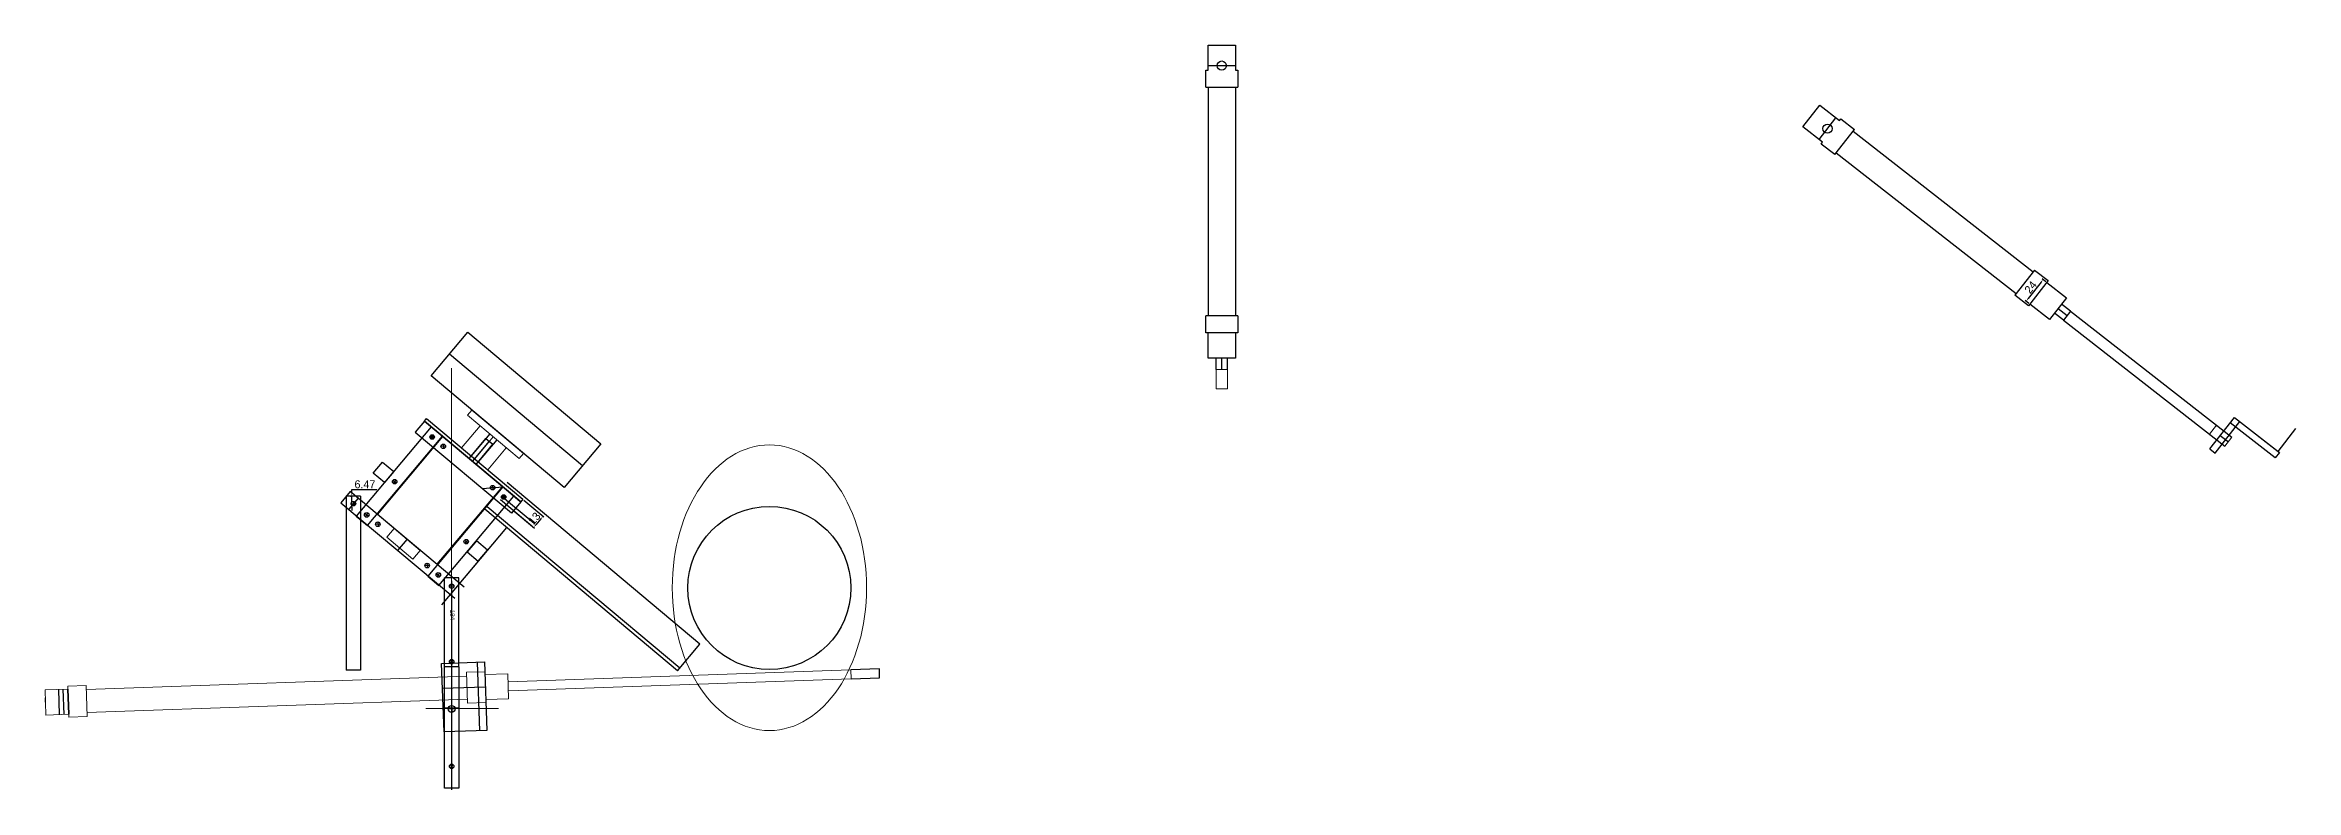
# Model space of a CAD drawing. Header units: millimetres. Extents: x -15418 to 43885, y -27590 to 23052.
# Drawn here: x 38360 to 40329, y -12290 to -11639 of the extents above; entities that cross this region are included whole.
import ezdxf

# ---------------------------------------------------------------- set-up
doc = ezdxf.new("R2010")
doc.units = ezdxf.units.MM
doc.header["$LTSCALE"] = 0.5
doc.layers.get('0').update_dxf_attribs({"lineweight": 5})
doc.layers.get('Defpoints').update_dxf_attribs({"color": 4})
doc.layers.add('Layer1', color=1, linetype='Continuous')
doc.layers.add('Layer2', color=2, linetype='Continuous')
doc.layers.add('Layer5', color=51, linetype='Continuous', lineweight=5)
doc.layers.add('Layer9', color=3, linetype='Continuous', lineweight=5)
doc.dimstyles.new('ISO-25', dxfattribs={"dimtxt": 7, "dimasz": 3, "dimexe": 1, "dimexo": 1, "dimgap": 1, "dimtad": 1, "dimtoh": 1, "dimdec": 3, "dimdsep": 46, "dimtxsty": 'Standard', "dimcen": 2.5, "dimadec": 0, "dimazin": 0, "dimtfac": 1, "dimtdec": 3, "dimtmove": 0, "dimatfit": 3, "dimfxl": 1, "dimarcsym": 1})

# ---------------------------------------------------------------- blocks, each defined once
blk = doc.blocks.new('*D225')
at = {"layer": 'Defpoints', "color": 0, "transparency": 16777216}
for p in [(38628.4, -12033.5), (38629.8, -12033.5), (38629.8, -12039.9)]:
    blk.add_point(p, dxfattribs=at)
at = {"layer": 'Layer1', "color": 0, "lineweight": -2, "transparency": 16777216}
for p, q in [((38628.4, -12030.5), (38628.4, -12027.5)), ((38628.4, -12027.5), (38650.4, -12027.5)), ((38628.8, -12033.5), (38627.4, -12033.5)), ((38628.8, -12039.9), (38627.4, -12039.9)), ((38628.4, -12039.9), (38628.4, -12033.5)), ((38628.4, -12042.9), (38628.4, -12045.9))]:
    blk.add_line(p, q, dxfattribs=at)
at = {"layer": 'Layer1', "color": 0, "transparency": 16777216}
for points in [[(38627.9, -12030.5), (38628.9, -12030.5), (38628.4, -12033.5)], [(38627.9, -12042.9), (38628.9, -12042.9), (38628.4, -12039.9)]]:
    blk.add_solid(points, dxfattribs=at)
at = {"layer": 'Layer1', "color": 0, "transparency": 16777216, "insert": (38639.9, -12023), "char_height": 7, "attachment_point": 5}
blk.add_mtext('6.47', dxfattribs=at)
blk = doc.blocks.new('*D226')
at = {"layer": 'Defpoints', "color": 0, "transparency": 16777216}
for p in [(38769.8, -12046), (38778.1, -12036), (38787.4, -12060.8)]:
    blk.add_point(p, dxfattribs=at)
at = {"layer": 'Layer1', "color": 0, "lineweight": -2, "transparency": 16777216}
for p, q in [((38770.5, -12046.6), (38788.2, -12061.4)), ((38778.9, -12036.7), (38796.5, -12051.4)), ((38793.8, -12053.1), (38789.3, -12058.5))]:
    blk.add_line(p, q, dxfattribs=at)
at = {"layer": 'Layer1', "color": 0, "transparency": 16777216}
for points in [[(38789, -12058.1), (38789.7, -12058.8), (38787.4, -12060.8)], [(38793.5, -12052.8), (38794.2, -12053.4), (38795.8, -12050.8)]]:
    blk.add_solid(points, dxfattribs=at)
at = {"layer": 'Layer1', "color": 0, "transparency": 16777216, "insert": (38788.1, -12052.9), "char_height": 7, "attachment_point": 5, "rotation": 50}
blk.add_mtext('13', dxfattribs=at)
blk = doc.blocks.new('*D227')
at = {"layer": 'Defpoints', "color": 0, "transparency": 16777216}
for p in [(40111, -11846.3), (40093, -11862.7), (40096.2, -11865.2)]:
    blk.add_point(p, dxfattribs=at)
at = {"layer": 'Layer1', "color": 0, "lineweight": -2, "transparency": 16777216}
for p, q in [((40106, -11846.2), (40094.9, -11860.4)), ((40110.2, -11845.7), (40107, -11843.2)), ((40095.4, -11864.6), (40092.2, -11862.1))]:
    blk.add_line(p, q, dxfattribs=at)
at = {"layer": 'Layer1', "color": 0, "transparency": 16777216}
for points in [[(40105.6, -11845.9), (40106.4, -11846.5), (40107.8, -11843.8)], [(40094.5, -11860.1), (40095.3, -11860.7), (40093, -11862.7)]]:
    blk.add_solid(points, dxfattribs=at)
at = {"layer": 'Layer1', "color": 0, "transparency": 16777216, "insert": (40096.9, -11850.5), "char_height": 7, "attachment_point": 5, "rotation": 52}
blk.add_mtext('24', dxfattribs=at)

msp = doc.modelspace()

# ---------------------------------------------------------------- linework, layer by layer
at = {"transparency": 33554661}
for p, q in [((38729.4778, -11962.5487), (38733.3345, -11957.9525)), ((38774.6744, -12000.4732), (38729.4778, -11962.5487)), ((38733.3345, -11957.9525), (38778.5312, -11995.8769)), ((38708.0326, -11981.1054), (38650.8245, -12049.2834)), ((38740.5855, -11971.8692), (38724.5158, -11991.0203)), ((38752.0761, -11981.511), (38736.0064, -12000.6621)), ((38747.4971, -12010.3039), (38724.5158, -11991.0203)), ((38763.5668, -11991.1528), (38747.4971, -12010.3039)), ((38778.5312, -11995.8769), (38774.6744, -12000.4732)), ((38702.9155, -12092.993), (38760.1236, -12024.815)), ((38650.8245, -12049.2834), (38702.9155, -12092.993)), ((38665.3793, -12061.4964), (38658.9193, -12069.1951)), ((38658.9193, -12069.1951), (38681.9006, -12088.4787)), ((38688.3606, -12080.78), (38665.3793, -12061.4964)), ((38681.9006, -12088.4787), (38688.3606, -12080.78))]:
    msp.add_line(p, q, dxfattribs=at)
at = {"layer": 'Defpoints', "transparency": 33554661}
for p, q in [((38932.925, -12162.894), (38764.3952, -12021.4807)), ((38913.32, -12186.2583), (38744.7902, -12044.845)), ((38915.2483, -12183.9602), (38746.7186, -12042.5469)), ((38706.9719, -12179.7372), (38744.449, -12178.4285)), ((38709.0659, -12239.7006), (38706.9719, -12179.7372)), ((38740.5467, -12238.6013), (38738.4527, -12178.6378)), ((38744.449, -12178.4285), (38746.543, -12238.3919)), ((38745.2168, -12200.415), (38707.7397, -12201.7238)), ((38718.7615, -12219.3499), (38712.7652, -12219.5593)), ((38715.6587, -12216.4564), (38715.8681, -12222.4527)), ((38715.6587, -12216.4564), (38715.8681, -12222.4527)), ((38746.543, -12238.3919), (38709.0659, -12239.7006))]:
    msp.add_line(p, q, dxfattribs=at)
msp.add_circle((38715.7634, -12219.4546), 3, dxfattribs=at)
at = {"layer": 'Layer1', "transparency": 33554661}
for p, q in [((39377.3982, -11660.5356), (39377.3982, -11638.5356)), ((39377.3982, -11638.5356), (39401.3982, -11638.5356)), ((39401.3982, -11638.5356), (39401.3982, -11660.5356)), ((39375.3982, -11675.5356), (39375.3982, -11660.5356)), ((39375.3982, -11660.5356), (39377.3982, -11660.5356)), ((39375.3982, -11675.5356), (39403.3982, -11675.5356)), ((39377.3982, -11656.5356), (39401.3982, -11656.5356)), ((39377.3982, -11675.5356), (39377.3982, -11875.5356)), ((39401.3982, -11660.5356), (39403.3982, -11660.5356)), ((39401.3982, -11675.5356), (39401.3982, -11875.5356)), ((39403.3982, -11660.5356), (39403.3982, -11675.5356)), ((39897.6589, -11710.1023), (39912.4348, -11691.19)), ((39912.4348, -11691.19), (39929.771, -11704.7346)), ((39914.9951, -11723.6468), (39897.6589, -11710.1023)), ((39911.8431, -11721.1842), (39926.619, -11702.2719)), ((39925.584, -11734.4578), (39942.8225, -11712.3935)), ((39929.771, -11704.7346), (39931.0023, -11703.1585)), ((39931.0023, -11703.1585), (39942.8225, -11712.3935)), ((39941.5912, -11713.9695), (40099.1933, -11837.1018)), ((39913.7638, -11725.2228), (39914.9951, -11723.6468)), ((39925.584, -11734.4578), (39913.7638, -11725.2228)), ((39926.8153, -11732.8817), (40084.4175, -11856.014)), ((40100.4247, -11835.5257), (40083.1861, -11857.59)), ((40112.2448, -11844.7607), (40095.0063, -11866.825)), ((40100.4247, -11835.5257), (40112.2448, -11844.7607)), ((40111.0135, -11846.3367), (40128.3497, -11859.8812)), ((40095.0063, -11866.825), (40083.1861, -11857.59)), ((40113.5739, -11878.7935), (40096.2376, -11865.2489)), ((40128.3497, -11859.8812), (40113.5739, -11878.7935)), ((40128.8419, -11875.494), (40120.9618, -11869.3374)), ((40131.9202, -11871.5539), (40124.0401, -11865.3973)), ((40131.9202, -11871.5539), (40125.7636, -11879.434)), ((40131.9202, -11871.5539), (40272.9741, -11981.7573)), ((38697.7135, -11928.0629), (38729.8528, -11889.7606)), ((38729.8528, -11889.7606), (38846.2916, -11987.4643)), ((39375.3982, -11890.5356), (39375.3982, -11875.5356)), ((39403.3982, -11875.5356), (39375.3982, -11875.5356)), ((39403.3982, -11890.5356), (39375.3982, -11890.5356)), ((39377.3982, -11912.5356), (39377.3982, -11890.5356)), ((39401.3982, -11890.5356), (39401.3982, -11912.5356)), ((39403.3982, -11875.5356), (39403.3982, -11890.5356)), ((40125.7636, -11879.434), (40117.8835, -11873.2774)), ((40125.7636, -11879.434), (40266.8175, -11989.6374)), ((38713.7832, -11908.9117), (38830.2219, -12006.6155)), ((38814.1522, -12025.7666), (38697.7135, -11928.0629)), ((39401.3982, -11912.5356), (39377.3982, -11912.5356)), ((39384.3982, -11922.5356), (39384.3982, -11912.5356)), ((39389.3982, -11922.5356), (39389.3982, -11912.5356)), ((39394.3982, -11922.5356), (39394.3982, -11912.5356)), ((38691.9456, -11967.6069), (38683.7822, -11977.3357)), ((38691.9456, -11967.6069), (38693.874, -11965.3088)), ((38776.2105, -12038.3135), (38691.9456, -11967.6069)), ((38691.9456, -11967.6069), (38776.2105, -12038.3135)), ((38702.3638, -11976.3488), (38692.6351, -11968.1854)), ((38693.874, -11965.3088), (38778.1389, -12036.0154)), ((40253.5688, -11991.9766), (40275.117, -11964.3962)), ((40258.2969, -11995.6706), (40279.845, -11968.0902)), ((40310.8235, -11999.9074), (40271.423, -11969.1243)), ((40275.117, -11964.3962), (40314.5175, -11995.1793)), ((40275.117, -11964.3962), (40313.3355, -11994.2558)), ((38697.9208, -11972.6206), (38632.3564, -12050.7572)), ((38642.0852, -12058.9206), (38707.6495, -11980.7841)), ((38683.7822, -11977.3357), (38768.0471, -12048.0423)), ((38700.6958, -11981.3924), (38696.7111, -11981.741)), ((38700.2355, -11982.8523), (38697.1714, -11980.2812)), ((38697.4179, -11983.0988), (38699.989, -11980.0346)), ((38707.6495, -11980.7841), (38697.9208, -11972.6206)), ((38698.8778, -11983.5591), (38698.5291, -11979.5743)), ((38702.3638, -11976.3488), (38712.0926, -11984.5122)), ((38710.4246, -11989.5558), (38706.4398, -11989.9044)), ((38708.0326, -11981.1054), (38760.1236, -12024.815)), ((38708.2579, -11987.7377), (38708.6065, -11991.7225)), ((38731.0139, -12000.3891), (38745.798, -11982.7701)), ((38734.0781, -12002.9602), (38748.8622, -11985.3412)), ((38737.1422, -12005.5314), (38751.9264, -11987.9124)), ((38745.798, -11982.7701), (38751.9264, -11987.9124)), ((38846.2916, -11987.4643), (38814.1522, -12025.7666)), ((40262.8037, -11980.1564), (40269.8958, -11985.6974)), ((40313.3355, -11994.2558), (40329.0348, -11974.1615)), ((38647.2464, -12013.2543), (38655.4098, -12003.5255)), ((38655.4098, -12003.5255), (38665.1386, -12011.6889)), ((38731.0139, -12000.3891), (38737.1422, -12005.5314)), ((40253.5688, -11991.9766), (40258.2969, -11995.6706)), ((40314.5175, -11995.1793), (40310.8235, -11999.9074)), ((38627.0771, -12029.357), (38618.9137, -12039.0858)), ((38726.6629, -12112.9194), (38627.0771, -12029.357)), ((38656.9752, -12021.4177), (38647.2464, -12013.2543)), ((38665.1386, -12011.6889), (38656.9752, -12021.4177)), ((38664.3892, -12019.3494), (38667.4534, -12021.9206)), ((38667.2069, -12019.1029), (38664.6357, -12022.1671)), ((38760.5066, -12025.1364), (38694.9423, -12103.2729)), ((38742.6144, -12026.7018), (38760.5066, -12025.1364)), ((38753.5529, -12025.7448), (38749.5681, -12026.0934)), ((38751.3862, -12023.9267), (38751.7348, -12027.9115)), ((38765.7923, -12029.5716), (38756.0635, -12021.4082)), ((38770.2354, -12033.2998), (38760.5066, -12025.1364)), ((38765.7923, -12029.5716), (38775.5211, -12037.735)), ((38618.9137, -12039.0858), (38718.4995, -12122.6481)), ((38623.4632, -12033.4722), (38623.4632, -12185.4722)), ((38636.1632, -12033.4722), (38623.4632, -12033.4722)), ((38633.8949, -12035.0778), (38625.7315, -12044.8066)), ((38627.8132, -12039.9422), (38631.8132, -12039.9422)), ((38629.8132, -12037.9422), (38629.8132, -12041.9422)), ((38636.1632, -12033.4722), (38636.1632, -12185.4722)), ((38643.0226, -12051.0262), (38639.9584, -12048.4551)), ((38640.2049, -12051.2727), (38642.7761, -12048.2085)), ((38704.671, -12111.4363), (38770.2354, -12033.2998)), ((38785.8696, -12059.4725), (38758.392, -12036.4161)), ((38763.2817, -12033.9082), (38759.2969, -12034.2568)), ((38759.7572, -12032.7969), (38762.8214, -12035.3681)), ((38760.0037, -12035.6146), (38762.5749, -12032.5504)), ((38787.7979, -12057.1744), (38760.3204, -12034.118)), ((38761.4636, -12036.0749), (38761.115, -12032.0901)), ((38776.3108, -12038.3977), (38768.1474, -12048.1264)), ((38778.1389, -12036.0154), (38776.2105, -12038.3135)), ((38632.3564, -12050.7572), (38642.0852, -12058.9206)), ((38653.2165, -12057.7338), (38649.2317, -12058.0824)), ((38651.0498, -12055.9157), (38651.3984, -12059.9005)), ((38763.7659, -12060.7675), (38728.4126, -12102.9)), ((38668.7066, -12080.8669), (38676.87, -12071.1382)), ((38726.975, -12071.8652), (38730.0392, -12074.4363)), ((38729.7927, -12071.6187), (38727.2215, -12074.6828)), ((38737.4532, -12072.3681), (38729.2898, -12082.0968)), ((38729.2898, -12082.0968), (38739.0186, -12090.2602)), ((38747.182, -12080.5315), (38737.4532, -12072.3681)), ((38739.0186, -12090.2602), (38747.182, -12080.5315)), ((38696.3448, -12093.9227), (38692.36, -12094.2713)), ((38694.1781, -12092.1046), (38694.5267, -12096.0894)), ((38694.9423, -12103.2729), (38704.671, -12111.4363)), ((38702.5443, -12100.9708), (38705.6084, -12103.542)), ((38702.7908, -12103.7885), (38705.3619, -12100.7243)), ((38739.0186, -12090.2602), (38706.8792, -12128.5625)), ((38709.4134, -12182.7745), (38709.4134, -12104.7745)), ((38722.1134, -12104.7745), (38709.4134, -12104.7745)), ((38715.7634, -12107.4729), (38715.7634, -12290.4745)), ((38722.1134, -12182.7745), (38722.1134, -12104.7745)), ((38717.7634, -12112.0629), (38713.7634, -12112.0629)), ((38715.7634, -12114.0629), (38715.7634, -12110.0629)), ((38913.32, -12186.2583), (38932.925, -12162.894)), ((38636.1632, -12185.4722), (38623.4632, -12185.4722)), ((38722.1134, -12182.7745), (38709.4134, -12182.7745)), ((38709.4134, -12288.7745), (38709.4134, -12182.7745)), ((38717.2955, -12176.8989), (38714.2313, -12179.4701)), ((38714.4778, -12176.6524), (38717.0489, -12179.7166)), ((38722.1134, -12182.7745), (38722.1134, -12288.7745)), ((39089.8671, -12184.3772), (39064.8823, -12185.2496)), ((39090.1463, -12192.3723), (39089.8671, -12184.3772)), ((39065.1615, -12193.2448), (39090.1463, -12192.3723)), ((38722.1134, -12218.7745), (38709.4134, -12218.7745)), ((38717.1776, -12271.1387), (38714.3491, -12268.3103)), ((38717.1776, -12268.3103), (38714.3491, -12271.1387)), ((38722.1134, -12288.7745), (38709.4134, -12288.7745))]:
    msp.add_line(p, q, dxfattribs=at)
for centre, radius in [((39389.3982, -11656.5356), 4), ((39919.231, -11711.728), 4), ((38698.7035, -11981.5667), 2), ((38698.7035, -11981.5667), 2), ((38708.4322, -11989.7301), 2), ((38665.9213, -12020.635), 2), ((38751.5605, -12025.9191), 2), ((38629.8132, -12039.9422), 2), ((38641.4905, -12049.7406), 2), ((38761.2893, -12034.0825), 2), ((38761.2893, -12034.0825), 2), ((38993.7051, -12113.6466), 71.354), ((38651.2241, -12057.9081), 2), ((38728.5071, -12073.1507), 2), ((38694.3524, -12094.097), 2), ((38704.0764, -12102.2564), 2), ((38715.7634, -12112.0629), 2), ((38715.7634, -12112.0629), 2), ((38715.7634, -12178.1845), 2), ((38715.7634, -12269.7245), 2)]:
    msp.add_circle(centre, radius, dxfattribs=at)
at = {"layer": 'Layer2', "transparency": 33554661}
for p, q in [((38749.0119, -11978.9398), (38732.9423, -11998.0909)), ((38755.1403, -11984.0821), (38739.0706, -12003.2332)), ((38372.828, -12224.4259), (38372.0602, -12202.4393)), ((38376.8255, -12224.2863), (38376.0577, -12202.2997)), ((38380.8231, -12224.1467), (38380.0553, -12202.1601)), ((38380.8231, -12224.1467), (38380.0553, -12202.1601)), ((38380.0553, -12202.1601), (38380.8231, -12224.1467))]:
    msp.add_line(p, q, dxfattribs=at)
at = {"layer": 'Layer5', "transparency": 33554661}
msp.add_ellipse((38993.7051, -12113.4483), major_axis=(0, -125), ratio=0.68, dxfattribs=at)
at = {"layer": 'Layer9', "transparency": 33554661}
for p, q in [((38715.7634, -12219.4546), (38715.7634, -11921.4053)), ((39384.3982, -11922.5356), (39394.3982, -11922.5356)), ((39384.3982, -11922.5356), (39384.3982, -11939.5356)), ((39394.3982, -11922.5356), (39394.3982, -11939.5356)), ((39394.3982, -11939.5356), (39384.3982, -11939.5356)), ((40253.4213, -11979.1712), (40259.578, -11971.2911)), ((40259.578, -11971.2911), (40272.9741, -11981.7573)), ((40266.8175, -11989.6374), (40253.4213, -11979.1712)), ((40272.9741, -11981.7573), (40266.8175, -11989.6374)), ((40272.9741, -11981.7573), (40266.8175, -11989.6374)), ((38747.182, -12080.5315), (38763.7659, -12060.7675)), ((38744.7457, -12186.9233), (38728.7554, -12187.4817)), ((38728.7554, -12187.4817), (38729.6977, -12214.4652)), ((38765.0651, -12195.7195), (39064.8823, -12185.2496)), ((39064.8823, -12185.2496), (39065.1615, -12193.2448)), ((38360.0675, -12202.8581), (38380.0553, -12202.1601)), ((38360.8353, -12224.8447), (38360.0675, -12202.8581)), ((38379.968, -12199.6616), (38395.9583, -12199.1032)), ((38380.9103, -12226.6451), (38379.968, -12199.6616)), ((38395.9583, -12199.1032), (38396.9006, -12226.0868)), ((38728.8776, -12190.9795), (38396.0804, -12202.6011)), ((38764.8208, -12188.7238), (38744.8329, -12189.4218)), ((38765.5885, -12210.7104), (38764.8208, -12188.7238)), ((39065.1615, -12193.2448), (38765.3443, -12203.7146)), ((38360.591, -12217.8489), (38360.3118, -12209.8538)), ((38380.8231, -12224.1467), (38360.8353, -12224.8447)), ((38396.9006, -12226.0868), (38380.9103, -12226.6451)), ((38396.7784, -12222.5889), (38729.5756, -12210.9673)), ((38756.6973, -12219.0236), (38693.2509, -12219.0236)), ((38729.6977, -12214.4652), (38745.688, -12213.9068)), ((38745.6007, -12211.4083), (38765.5885, -12210.7104))]:
    msp.add_line(p, q, dxfattribs=at)

# ---------------------------------------------------------------- texts
at = {"layer": 'Layer1', "transparency": 33554661, "insert": (38718.3853, -12132.6375), "char_height": 4, "attachment_point": 1, "rotation": 270}
msp.add_mtext_dynamic_manual_height_columns('184', width=15.417388, gutter_width=20, heights=[0], dxfattribs=at)

# ---------------------------------------------------------------- dimensions: what is measured, and where the dimension line sits
at = {"layer": 'Layer1', "transparency": 33554661}
for p1, p2, distance, picture, middle in [((40111.0135, -11846.3367), (40096.2376, -11865.2489), -4.0631, '*D227', (40096.8777, -11850.5208)), ((38778.1389, -12036.0154), (38769.7826, -12045.974), 23.0083, '*D226', (38788.1389, -12052.8916))]:
    dim = msp.add_aligned_dim(p1=p1, p2=p2, distance=distance, dimstyle='ISO-25', dxfattribs=at)
    dim.commit()
    dim.dimension.update_dxf_attribs({"geometry": picture, "text_midpoint": middle})
dim = msp.add_linear_dim(base=(38628.3625, -12033.4722), p1=(38629.8132, -12039.9422), p2=(38629.8132, -12033.4722), angle=90, dimstyle='ISO-25', dxfattribs=at)
dim.commit()
dim.dimension.update_dxf_attribs({"geometry": '*D225', "text_midpoint": (38639.8625, -12022.9722)})

doc.saveas('drawing.dxf')
